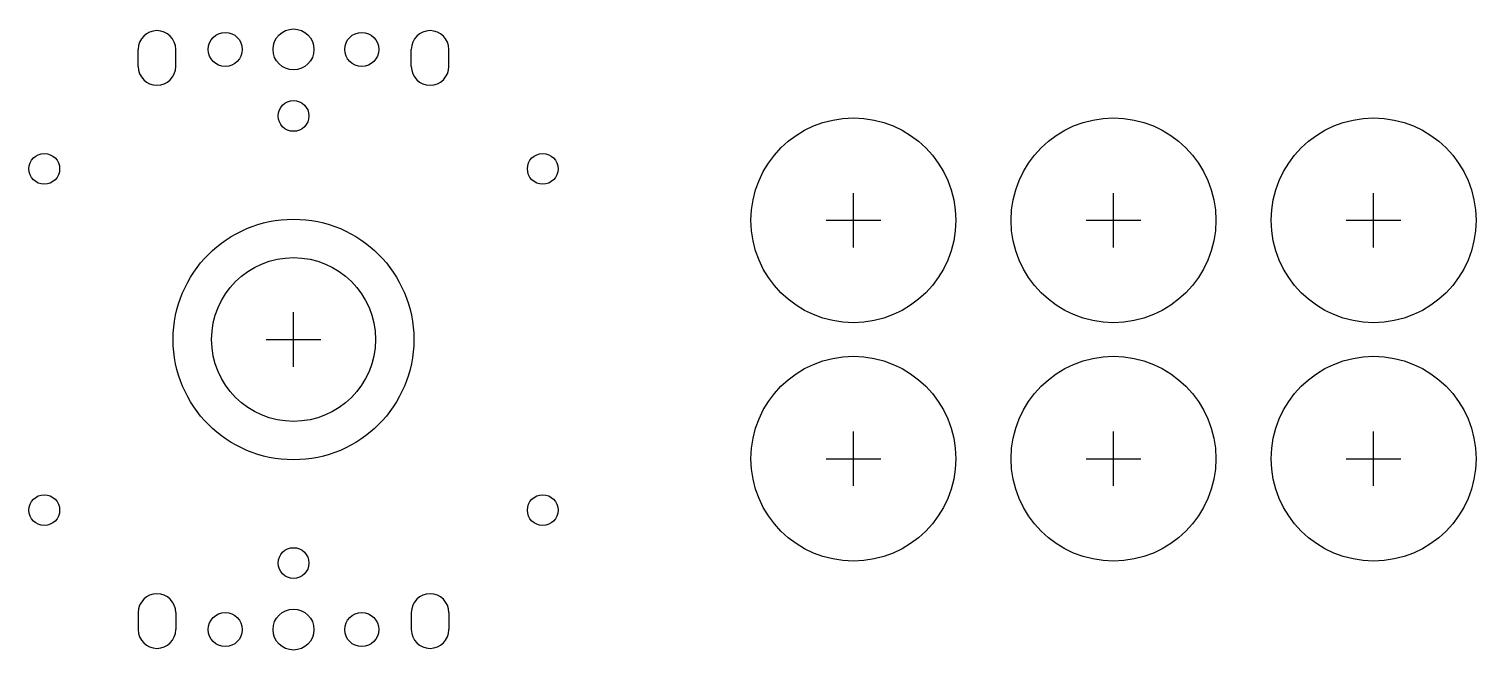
# Model space of a CAD drawing. Header units: millimetres. Extents: x -39 to 173, y -46 to 46.
import ezdxf

# ---------------------------------------------------------------- set-up
doc = ezdxf.new("R2010")
doc.units = ezdxf.units.MM
for name, color, linetype in [('BUTTONS', 1, 'Continuous'), ('GL_PLATE_HOLES', 2, 'Continuous'), ('JOYSTICK_BORE_24', 5, 'Continuous'), ('JOYSTICK_BORE_35.25', 3, 'Continuous'), ('REFERENCE', 8, 'Continuous')]:
    doc.layers.add(name, color=color, linetype=linetype)

msp = doc.modelspace()

# ---------------------------------------------------------------- linework, layer by layer
at = {"layer": 'BUTTONS'}
for centre in [(82, 17.4625), (120.1, 17.4625), (158.2, 17.4625), (82, -17.4625), (120.1, -17.4625), (158.2, -17.4625)]:
    msp.add_circle(centre, 15, dxfattribs=at)
at = {"layer": 'GL_PLATE_HOLES'}
for p, q in [((-22.75, 40), (-22.75, 42.5)), ((-17.25, 40), (-17.25, 42.5)), ((17.25, 40), (17.25, 42.5)), ((22.75, 40), (22.75, 42.5)), ((-22.75, -40), (-22.75, -42.5)), ((-17.25, -40), (-17.25, -42.5)), ((17.25, -40), (17.25, -42.5)), ((22.75, -40), (22.75, -42.5))]:
    msp.add_line(p, q, dxfattribs=at)
for centre, radius in [((-10, 42.5), 2.5), ((0, 42.5), 3), ((10, 42.5), 2.5), ((0, 32.75), 2.25), ((-36.5, 25), 2.25), ((36.5, 25), 2.25), ((-36.5, -25), 2.25), ((36.5, -25), 2.25), ((0, -32.75), 2.25), ((-10, -42.5), 2.5), ((0, -42.5), 3), ((10, -42.5), 2.5)]:
    msp.add_circle(centre, radius, dxfattribs=at)
for centre, start, end in [((-20, 42.5), 0, 180), ((20, 42.5), 0, 180), ((-20, 40), 180, 360), ((20, 40), 180, 360), ((-20, -40), 0, 180), ((20, -40), 0, 180), ((-20, -42.5), -180, 0), ((20, -42.5), -180, 0)]:
    msp.add_arc(centre, 2.75, start, end, dxfattribs=at)
at = {"layer": 'JOYSTICK_BORE_24'}
msp.add_circle((0, 0), 12, dxfattribs=at)
at = {"layer": 'JOYSTICK_BORE_35.25'}
msp.add_circle((0, 0), 17.625, dxfattribs=at)
at = {"layer": 'REFERENCE'}
for p, q in [((82, 13.4625), (82, 21.4625)), ((120.1, 13.4625), (120.1, 21.4625)), ((158.2, 13.4625), (158.2, 21.4625)), ((78, 17.4625), (86, 17.4625)), ((116.1, 17.4625), (124.1, 17.4625)), ((154.2, 17.4625), (162.2, 17.4625)), ((0, -4), (0, 4)), ((-4, 0), (4, 0)), ((82, -21.4625), (82, -13.4625)), ((120.1, -21.4625), (120.1, -13.4625)), ((158.2, -21.4625), (158.2, -13.4625)), ((78, -17.4625), (86, -17.4625)), ((116.1, -17.4625), (124.1, -17.4625)), ((154.2, -17.4625), (162.2, -17.4625))]:
    msp.add_line(p, q, dxfattribs=at)

doc.saveas('drawing.dxf')
